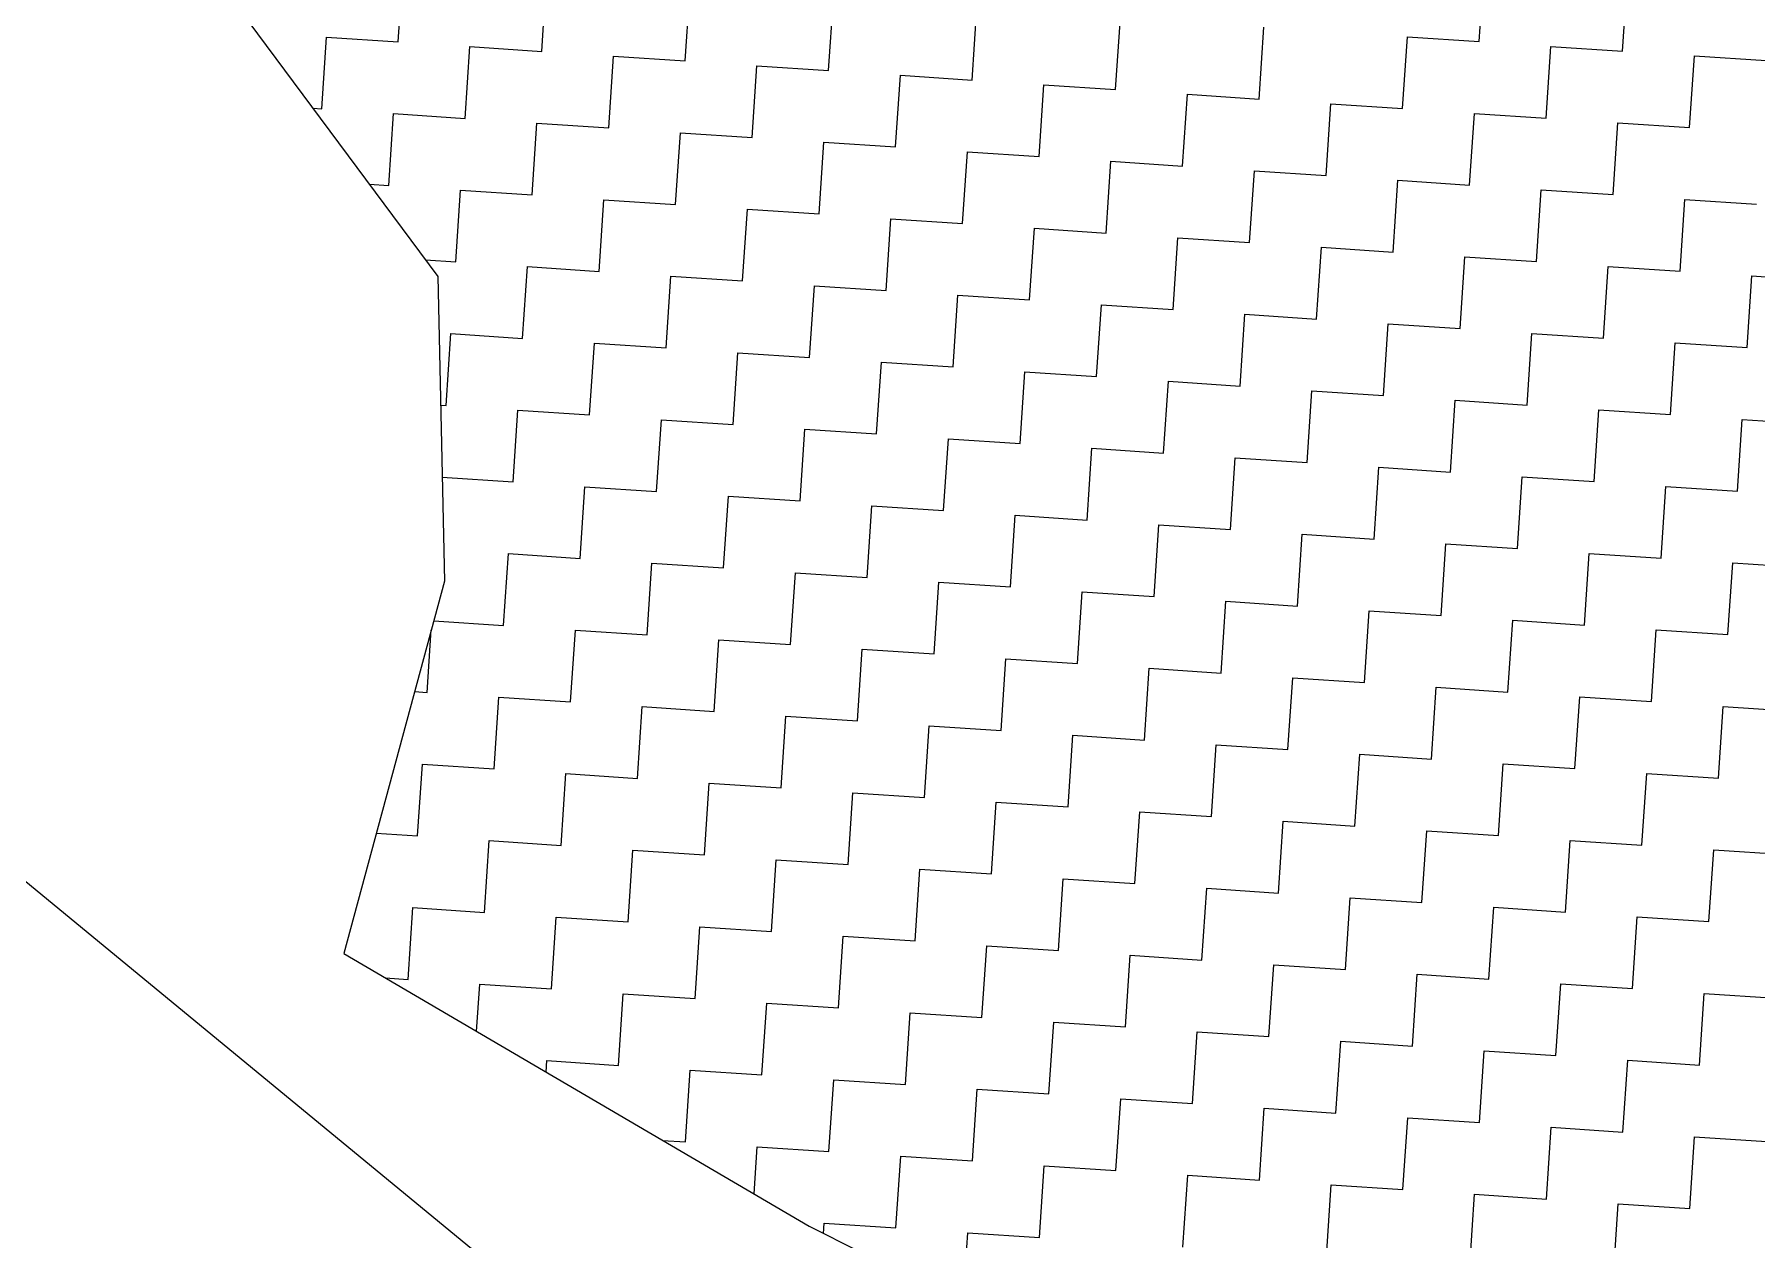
# Model space of a CAD drawing. Header units: metres. Extents: x 286068 to 287358, y 2005630 to 2007098.
# Drawn here: x 286485.4 to 286563.2, y 2005767.6 to 2005822 of the extents above; entities that cross this region are included whole.
import ezdxf

# ---------------------------------------------------------------- set-up
doc = ezdxf.new("R2010")
doc.units = ezdxf.units.M
doc.layers.add('POLY_HATCH', color=12, linetype='Continuous')
doc.layers.add('V_BOUND_LINE', color=7, linetype='Continuous')

msp = doc.modelspace()

# ---------------------------------------------------------------- linework, layer by layer
at = {"layer": 'POLY_HATCH'}
for p, q in [((286490.983, 2005828.094), (286503.612, 2005811.077)), ((286503.612, 2005811.077), (286503.912, 2005797.306)), ((286503.912, 2005797.306), (286499.363, 2005780.478)), ((286499.363, 2005780.478), (286520.398, 2005768.162)), ((286520.398, 2005768.162), (286545.462, 2005755.578))]:
    msp.add_line(p, q, dxfattribs=at)
at = {"layer": 'POLY_HATCH', "linetype": 'Continuous'}
for p, q in [((286501.825, 2005821.675), (286502.041, 2005824.917)), ((286508.309, 2005821.245), (286508.524, 2005824.486)), ((286550.668, 2005821.689), (286550.883, 2005824.931)), ((286557.152, 2005821.258), (286557.367, 2005824.5)), ((286514.793, 2005820.814), (286515.008, 2005824.056)), ((286521.276, 2005820.384), (286521.492, 2005823.626)), ((286527.76, 2005819.953), (286527.975, 2005823.195)), ((286534.244, 2005819.523), (286534.459, 2005822.765)), ((286540.727, 2005819.093), (286540.943, 2005822.334)), ((286498.368, 2005818.648), (286498.584, 2005821.89)), ((286498.584, 2005821.89), (286501.825, 2005821.675)), ((286504.852, 2005818.218), (286505.067, 2005821.46)), ((286505.067, 2005821.46), (286508.309, 2005821.245)), ((286547.211, 2005818.662), (286547.426, 2005821.904)), ((286547.426, 2005821.904), (286550.668, 2005821.689)), ((286553.695, 2005818.232), (286553.91, 2005821.474)), ((286553.91, 2005821.474), (286557.152, 2005821.258)), ((286511.336, 2005817.788), (286511.551, 2005821.029)), ((286511.551, 2005821.029), (286514.793, 2005820.814)), ((286517.819, 2005817.357), (286518.034, 2005820.599)), ((286518.034, 2005820.599), (286521.276, 2005820.384)), ((286560.178, 2005817.801), (286560.394, 2005821.043)), ((286560.394, 2005821.043), (286563.635, 2005820.828)), ((286524.303, 2005816.927), (286524.518, 2005820.169)), ((286524.518, 2005820.169), (286527.76, 2005819.953)), ((286530.787, 2005816.496), (286531.002, 2005819.738)), ((286531.002, 2005819.738), (286534.244, 2005819.523)), ((286537.27, 2005816.066), (286537.485, 2005819.308)), ((286537.485, 2005819.308), (286540.727, 2005819.093)), ((286497.974, 2005818.675), (286498.368, 2005818.648)), ((286501.395, 2005815.191), (286501.61, 2005818.433)), ((286501.61, 2005818.433), (286504.852, 2005818.218)), ((286543.754, 2005815.636), (286543.969, 2005818.877)), ((286543.969, 2005818.877), (286547.211, 2005818.662)), ((286550.238, 2005815.205), (286550.453, 2005818.447)), ((286550.453, 2005818.447), (286553.695, 2005818.232)), ((286507.879, 2005814.761), (286508.094, 2005818.003)), ((286508.094, 2005818.003), (286511.336, 2005817.788)), ((286514.362, 2005814.331), (286514.577, 2005817.572)), ((286514.577, 2005817.572), (286517.819, 2005817.357)), ((286556.721, 2005814.775), (286556.936, 2005818.017)), ((286556.936, 2005818.017), (286560.178, 2005817.801)), ((286520.846, 2005813.9), (286521.061, 2005817.142)), ((286521.061, 2005817.142), (286524.303, 2005816.927)), ((286527.33, 2005813.47), (286527.545, 2005816.712)), ((286527.545, 2005816.712), (286530.787, 2005816.496)), ((286533.813, 2005813.039), (286534.028, 2005816.281)), ((286534.028, 2005816.281), (286537.27, 2005816.066)), ((286540.297, 2005812.609), (286540.512, 2005815.851)), ((286540.512, 2005815.851), (286543.754, 2005815.636)), ((286500.516, 2005815.25), (286501.395, 2005815.191)), ((286546.781, 2005812.178), (286546.996, 2005815.42)), ((286546.996, 2005815.42), (286550.238, 2005815.205)), ((286504.422, 2005811.734), (286504.637, 2005814.976)), ((286504.637, 2005814.976), (286507.879, 2005814.761)), ((286510.905, 2005811.304), (286511.12, 2005814.546)), ((286511.12, 2005814.546), (286514.362, 2005814.331)), ((286553.264, 2005811.748), (286553.479, 2005814.99)), ((286553.479, 2005814.99), (286556.721, 2005814.775)), ((286559.748, 2005811.318), (286559.963, 2005814.559)), ((286559.963, 2005814.559), (286563.205, 2005814.344)), ((286517.389, 2005810.873), (286517.604, 2005814.115)), ((286517.604, 2005814.115), (286520.846, 2005813.9)), ((286523.873, 2005810.443), (286524.088, 2005813.685)), ((286524.088, 2005813.685), (286527.33, 2005813.47)), ((286530.356, 2005810.013), (286530.571, 2005813.255)), ((286530.571, 2005813.255), (286533.813, 2005813.039)), ((286536.84, 2005809.582), (286537.055, 2005812.824)), ((286537.055, 2005812.824), (286540.297, 2005812.609)), ((286543.324, 2005809.152), (286543.539, 2005812.394)), ((286543.539, 2005812.394), (286546.781, 2005812.178)), ((286549.807, 2005808.721), (286550.022, 2005811.963)), ((286550.022, 2005811.963), (286553.264, 2005811.748)), ((286503.058, 2005811.825), (286504.422, 2005811.734)), ((286507.448, 2005808.277), (286507.663, 2005811.519)), ((286507.663, 2005811.519), (286510.905, 2005811.304)), ((286556.291, 2005808.291), (286556.506, 2005811.533)), ((286556.506, 2005811.533), (286559.748, 2005811.318)), ((286513.932, 2005807.847), (286514.147, 2005811.089)), ((286514.147, 2005811.089), (286517.389, 2005810.873)), ((286520.416, 2005807.416), (286520.631, 2005810.658)), ((286520.631, 2005810.658), (286523.873, 2005810.443)), ((286562.775, 2005807.861), (286562.99, 2005811.102)), ((286562.99, 2005811.102), (286566.232, 2005810.887)), ((286526.899, 2005806.986), (286527.114, 2005810.228)), ((286527.114, 2005810.228), (286530.356, 2005810.013)), ((286533.383, 2005806.556), (286533.598, 2005809.797)), ((286533.598, 2005809.797), (286536.84, 2005809.582)), ((286539.866, 2005806.125), (286540.082, 2005809.367)), ((286540.082, 2005809.367), (286543.324, 2005809.152)), ((286546.35, 2005805.695), (286546.565, 2005808.937)), ((286546.565, 2005808.937), (286549.807, 2005808.721)), ((286503.991, 2005805.251), (286504.206, 2005808.492)), ((286504.206, 2005808.492), (286507.448, 2005808.277)), ((286510.475, 2005804.82), (286510.69, 2005808.062)), ((286510.69, 2005808.062), (286513.932, 2005807.847)), ((286552.834, 2005805.264), (286553.049, 2005808.506)), ((286553.049, 2005808.506), (286556.291, 2005808.291)), ((286559.317, 2005804.834), (286559.533, 2005808.076)), ((286559.533, 2005808.076), (286562.775, 2005807.861)), ((286516.958, 2005804.39), (286517.174, 2005807.632)), ((286517.174, 2005807.632), (286520.416, 2005807.416)), ((286523.442, 2005803.959), (286523.657, 2005807.201)), ((286523.657, 2005807.201), (286526.899, 2005806.986)), ((286529.926, 2005803.529), (286530.141, 2005806.771)), ((286530.141, 2005806.771), (286533.383, 2005806.556)), ((286536.409, 2005803.099), (286536.625, 2005806.34)), ((286536.625, 2005806.34), (286539.866, 2005806.125)), ((286542.893, 2005802.668), (286543.108, 2005805.91)), ((286543.108, 2005805.91), (286546.35, 2005805.695)), ((286503.739, 2005805.267), (286503.991, 2005805.251)), ((286507.018, 2005801.794), (286507.233, 2005805.035)), ((286507.233, 2005805.035), (286510.475, 2005804.82)), ((286549.377, 2005802.238), (286549.592, 2005805.48)), ((286549.592, 2005805.48), (286552.834, 2005805.264)), ((286555.86, 2005801.807), (286556.076, 2005805.049)), ((286556.076, 2005805.049), (286559.317, 2005804.834)), ((286513.501, 2005801.363), (286513.717, 2005804.605)), ((286513.717, 2005804.605), (286516.958, 2005804.39)), ((286519.985, 2005800.933), (286520.2, 2005804.175)), ((286520.2, 2005804.175), (286523.442, 2005803.959)), ((286562.344, 2005801.377), (286562.559, 2005804.619)), ((286562.559, 2005804.619), (286565.801, 2005804.404)), ((286526.469, 2005800.502), (286526.684, 2005803.744)), ((286526.684, 2005803.744), (286529.926, 2005803.529)), ((286532.952, 2005800.072), (286533.168, 2005803.314)), ((286533.168, 2005803.314), (286536.409, 2005803.099)), ((286539.436, 2005799.642), (286539.651, 2005802.883)), ((286539.651, 2005802.883), (286542.893, 2005802.668)), ((286503.81, 2005802.007), (286507.018, 2005801.794)), ((286545.92, 2005799.211), (286546.135, 2005802.453)), ((286546.135, 2005802.453), (286549.377, 2005802.238)), ((286552.403, 2005798.781), (286552.619, 2005802.023)), ((286552.619, 2005802.023), (286555.86, 2005801.807)), ((286510.044, 2005798.337), (286510.26, 2005801.578)), ((286510.26, 2005801.578), (286513.501, 2005801.363)), ((286516.528, 2005797.906), (286516.743, 2005801.148)), ((286516.743, 2005801.148), (286519.985, 2005800.933)), ((286558.887, 2005798.35), (286559.102, 2005801.592)), ((286559.102, 2005801.592), (286562.344, 2005801.377)), ((286523.012, 2005797.476), (286523.227, 2005800.718)), ((286523.227, 2005800.718), (286526.469, 2005800.502)), ((286529.495, 2005797.045), (286529.711, 2005800.287)), ((286529.711, 2005800.287), (286532.952, 2005800.072)), ((286535.979, 2005796.615), (286536.194, 2005799.857)), ((286536.194, 2005799.857), (286539.436, 2005799.642)), ((286542.463, 2005796.185), (286542.678, 2005799.426)), ((286542.678, 2005799.426), (286545.92, 2005799.211)), ((286548.946, 2005795.754), (286549.162, 2005798.996)), ((286549.162, 2005798.996), (286552.403, 2005798.781)), ((286506.587, 2005795.31), (286506.803, 2005798.552)), ((286506.803, 2005798.552), (286510.044, 2005798.337)), ((286513.071, 2005794.88), (286513.286, 2005798.121)), ((286513.286, 2005798.121), (286516.528, 2005797.906)), ((286555.43, 2005795.324), (286555.645, 2005798.566)), ((286555.645, 2005798.566), (286558.887, 2005798.35)), ((286561.914, 2005794.893), (286562.129, 2005798.135)), ((286562.129, 2005798.135), (286565.371, 2005797.92)), ((286519.555, 2005794.449), (286519.77, 2005797.691)), ((286519.77, 2005797.691), (286523.012, 2005797.476)), ((286526.038, 2005794.019), (286526.254, 2005797.261)), ((286526.254, 2005797.261), (286529.495, 2005797.045)), ((286532.522, 2005793.588), (286532.737, 2005796.83)), ((286532.737, 2005796.83), (286535.979, 2005796.615)), ((286539.006, 2005793.158), (286539.221, 2005796.4)), ((286539.221, 2005796.4), (286542.463, 2005796.185)), ((286545.489, 2005792.727), (286545.705, 2005795.969)), ((286545.705, 2005795.969), (286548.946, 2005795.754)), ((286503.13, 2005792.283), (286503.318, 2005795.107)), ((286503.429, 2005795.52), (286506.587, 2005795.31)), ((286509.614, 2005791.853), (286509.829, 2005795.095)), ((286509.829, 2005795.095), (286513.071, 2005794.88)), ((286551.973, 2005792.297), (286552.188, 2005795.539)), ((286552.188, 2005795.539), (286555.43, 2005795.324)), ((286558.457, 2005791.867), (286558.672, 2005795.108)), ((286558.672, 2005795.108), (286561.914, 2005794.893)), ((286516.098, 2005791.423), (286516.313, 2005794.664)), ((286516.313, 2005794.664), (286519.555, 2005794.449)), ((286522.581, 2005790.992), (286522.797, 2005794.234)), ((286522.797, 2005794.234), (286526.038, 2005794.019)), ((286529.065, 2005790.562), (286529.28, 2005793.804)), ((286529.28, 2005793.804), (286532.522, 2005793.588)), ((286535.549, 2005790.131), (286535.764, 2005793.373)), ((286535.764, 2005793.373), (286539.006, 2005793.158)), ((286542.032, 2005789.701), (286542.248, 2005792.943)), ((286542.248, 2005792.943), (286545.489, 2005792.727)), ((286548.516, 2005789.27), (286548.731, 2005792.512)), ((286548.731, 2005792.512), (286551.973, 2005792.297)), ((286502.565, 2005792.321), (286503.13, 2005792.283)), ((286506.157, 2005788.826), (286506.372, 2005792.068)), ((286506.372, 2005792.068), (286509.614, 2005791.853)), ((286555, 2005788.84), (286555.215, 2005792.082)), ((286555.215, 2005792.082), (286558.457, 2005791.867)), ((286512.641, 2005788.396), (286512.856, 2005791.638)), ((286512.856, 2005791.638), (286516.098, 2005791.423)), ((286519.124, 2005787.965), (286519.339, 2005791.207)), ((286519.339, 2005791.207), (286522.581, 2005790.992)), ((286561.483, 2005788.41), (286561.698, 2005791.651)), ((286561.698, 2005791.651), (286564.94, 2005791.436)), ((286525.608, 2005787.535), (286525.823, 2005790.777)), ((286525.823, 2005790.777), (286529.065, 2005790.562)), ((286532.092, 2005787.105), (286532.307, 2005790.346)), ((286532.307, 2005790.346), (286535.549, 2005790.131)), ((286538.575, 2005786.674), (286538.79, 2005789.916)), ((286538.79, 2005789.916), (286542.032, 2005789.701)), ((286545.059, 2005786.244), (286545.274, 2005789.486)), ((286545.274, 2005789.486), (286548.516, 2005789.27)), ((286502.7, 2005785.8), (286502.915, 2005789.041)), ((286502.915, 2005789.041), (286506.157, 2005788.826)), ((286509.184, 2005785.369), (286509.399, 2005788.611)), ((286509.399, 2005788.611), (286512.641, 2005788.396)), ((286551.543, 2005785.813), (286551.758, 2005789.055)), ((286551.758, 2005789.055), (286555, 2005788.84)), ((286558.026, 2005785.383), (286558.241, 2005788.625)), ((286558.241, 2005788.625), (286561.483, 2005788.41)), ((286515.667, 2005784.939), (286515.882, 2005788.181)), ((286515.882, 2005788.181), (286519.124, 2005787.965)), ((286522.151, 2005784.508), (286522.366, 2005787.75)), ((286522.366, 2005787.75), (286525.608, 2005787.535)), ((286528.635, 2005784.078), (286528.85, 2005787.32)), ((286528.85, 2005787.32), (286532.092, 2005787.105)), ((286535.118, 2005783.648), (286535.333, 2005786.889)), ((286535.333, 2005786.889), (286538.575, 2005786.674)), ((286541.602, 2005783.217), (286541.817, 2005786.459)), ((286541.817, 2005786.459), (286545.059, 2005786.244)), ((286500.835, 2005785.923), (286502.7, 2005785.8)), ((286505.727, 2005782.343), (286505.942, 2005785.584)), ((286505.942, 2005785.584), (286509.184, 2005785.369)), ((286548.086, 2005782.787), (286548.301, 2005786.029)), ((286548.301, 2005786.029), (286551.543, 2005785.813)), ((286554.569, 2005782.356), (286554.784, 2005785.598)), ((286554.784, 2005785.598), (286558.026, 2005785.383)), ((286512.21, 2005781.912), (286512.425, 2005785.154)), ((286512.425, 2005785.154), (286515.667, 2005784.939)), ((286518.694, 2005781.482), (286518.909, 2005784.724)), ((286518.909, 2005784.724), (286522.151, 2005784.508)), ((286561.053, 2005781.926), (286561.268, 2005785.168)), ((286561.268, 2005785.168), (286564.51, 2005784.953)), ((286525.178, 2005781.051), (286525.393, 2005784.293)), ((286525.393, 2005784.293), (286528.635, 2005784.078)), ((286531.661, 2005780.621), (286531.876, 2005783.863)), ((286531.876, 2005783.863), (286535.118, 2005783.648)), ((286538.145, 2005780.191), (286538.36, 2005783.432)), ((286538.36, 2005783.432), (286541.602, 2005783.217)), ((286502.27, 2005779.316), (286502.485, 2005782.558)), ((286502.485, 2005782.558), (286505.727, 2005782.343)), ((286544.629, 2005779.76), (286544.844, 2005783.002)), ((286544.844, 2005783.002), (286548.086, 2005782.787)), ((286551.112, 2005779.33), (286551.327, 2005782.572)), ((286551.327, 2005782.572), (286554.569, 2005782.356)), ((286508.753, 2005778.886), (286508.968, 2005782.127)), ((286508.968, 2005782.127), (286512.21, 2005781.912)), ((286515.237, 2005778.455), (286515.452, 2005781.697)), ((286515.452, 2005781.697), (286518.694, 2005781.482)), ((286557.596, 2005778.899), (286557.811, 2005782.141)), ((286557.811, 2005782.141), (286561.053, 2005781.926)), ((286521.72, 2005778.025), (286521.936, 2005781.267)), ((286521.936, 2005781.267), (286525.178, 2005781.051)), ((286528.204, 2005777.594), (286528.419, 2005780.836)), ((286528.419, 2005780.836), (286531.661, 2005780.621)), ((286534.688, 2005777.164), (286534.903, 2005780.406)), ((286534.903, 2005780.406), (286538.145, 2005780.191)), ((286501.23, 2005779.385), (286502.27, 2005779.316)), ((286541.171, 2005776.734), (286541.387, 2005779.975)), ((286541.387, 2005779.975), (286544.629, 2005779.76)), ((286547.655, 2005776.303), (286547.87, 2005779.545)), ((286547.87, 2005779.545), (286551.112, 2005779.33)), ((286505.369, 2005776.961), (286505.511, 2005779.101)), ((286505.511, 2005779.101), (286508.753, 2005778.886)), ((286511.78, 2005775.429), (286511.995, 2005778.67)), ((286511.995, 2005778.67), (286515.237, 2005778.455)), ((286554.139, 2005775.873), (286554.354, 2005779.115)), ((286554.354, 2005779.115), (286557.596, 2005778.899)), ((286560.622, 2005775.442), (286560.838, 2005778.684)), ((286560.838, 2005778.684), (286564.08, 2005778.469)), ((286518.263, 2005774.998), (286518.479, 2005778.24)), ((286518.479, 2005778.24), (286521.72, 2005778.025)), ((286524.747, 2005774.568), (286524.962, 2005777.81)), ((286524.962, 2005777.81), (286528.204, 2005777.594)), ((286531.231, 2005774.137), (286531.446, 2005777.379)), ((286531.446, 2005777.379), (286534.688, 2005777.164)), ((286537.714, 2005773.707), (286537.93, 2005776.949)), ((286537.93, 2005776.949), (286541.171, 2005776.734)), ((286544.198, 2005773.277), (286544.413, 2005776.518)), ((286544.413, 2005776.518), (286547.655, 2005776.303)), ((286508.504, 2005775.126), (286508.538, 2005775.644)), ((286508.538, 2005775.644), (286511.78, 2005775.429)), ((286550.682, 2005772.846), (286550.897, 2005776.088)), ((286550.897, 2005776.088), (286554.139, 2005775.873)), ((286557.165, 2005772.416), (286557.381, 2005775.658)), ((286557.381, 2005775.658), (286560.622, 2005775.442)), ((286514.806, 2005771.972), (286515.022, 2005775.213)), ((286515.022, 2005775.213), (286518.263, 2005774.998)), ((286521.29, 2005771.541), (286521.505, 2005774.783)), ((286521.505, 2005774.783), (286524.747, 2005774.568)), ((286527.774, 2005771.111), (286527.989, 2005774.353)), ((286527.989, 2005774.353), (286531.231, 2005774.137)), ((286534.257, 2005770.68), (286534.473, 2005773.922)), ((286534.473, 2005773.922), (286537.714, 2005773.707)), ((286540.741, 2005770.25), (286540.956, 2005773.492)), ((286540.956, 2005773.492), (286544.198, 2005773.277)), ((286547.225, 2005769.819), (286547.44, 2005773.061)), ((286547.44, 2005773.061), (286550.682, 2005772.846)), ((286553.708, 2005769.389), (286553.924, 2005772.631)), ((286553.924, 2005772.631), (286557.165, 2005772.416)), ((286513.774, 2005772.04), (286514.806, 2005771.972)), ((286517.906, 2005769.621), (286518.048, 2005771.756)), ((286518.048, 2005771.756), (286521.29, 2005771.541)), ((286560.192, 2005768.959), (286560.407, 2005772.2)), ((286560.407, 2005772.2), (286563.649, 2005771.985)), ((286524.317, 2005768.084), (286524.532, 2005771.326)), ((286524.532, 2005771.326), (286527.774, 2005771.111)), ((286530.8, 2005767.654), (286531.016, 2005770.895)), ((286531.016, 2005770.895), (286534.257, 2005770.68)), ((286537.284, 2005767.223), (286537.499, 2005770.465)), ((286537.499, 2005770.465), (286540.741, 2005770.25)), ((286543.768, 2005766.793), (286543.983, 2005770.035)), ((286543.983, 2005770.035), (286547.225, 2005769.819)), ((286550.251, 2005766.362), (286550.467, 2005769.604)), ((286550.467, 2005769.604), (286553.708, 2005769.389)), ((286556.735, 2005765.932), (286556.95, 2005769.174)), ((286556.95, 2005769.174), (286560.192, 2005768.959)), ((286521.044, 2005767.837), (286521.075, 2005768.299)), ((286521.075, 2005768.299), (286524.317, 2005768.084)), ((286527.346, 2005764.673), (286527.559, 2005767.869)), ((286527.559, 2005767.869), (286530.8, 2005767.654))]:
    msp.add_line(p, q, dxfattribs=at)
at = {"layer": 'V_BOUND_LINE'}
msp.add_line((286660.441, 2005639.374), (286441.113, 2005819.826), dxfattribs=at)

doc.saveas('drawing.dxf')
